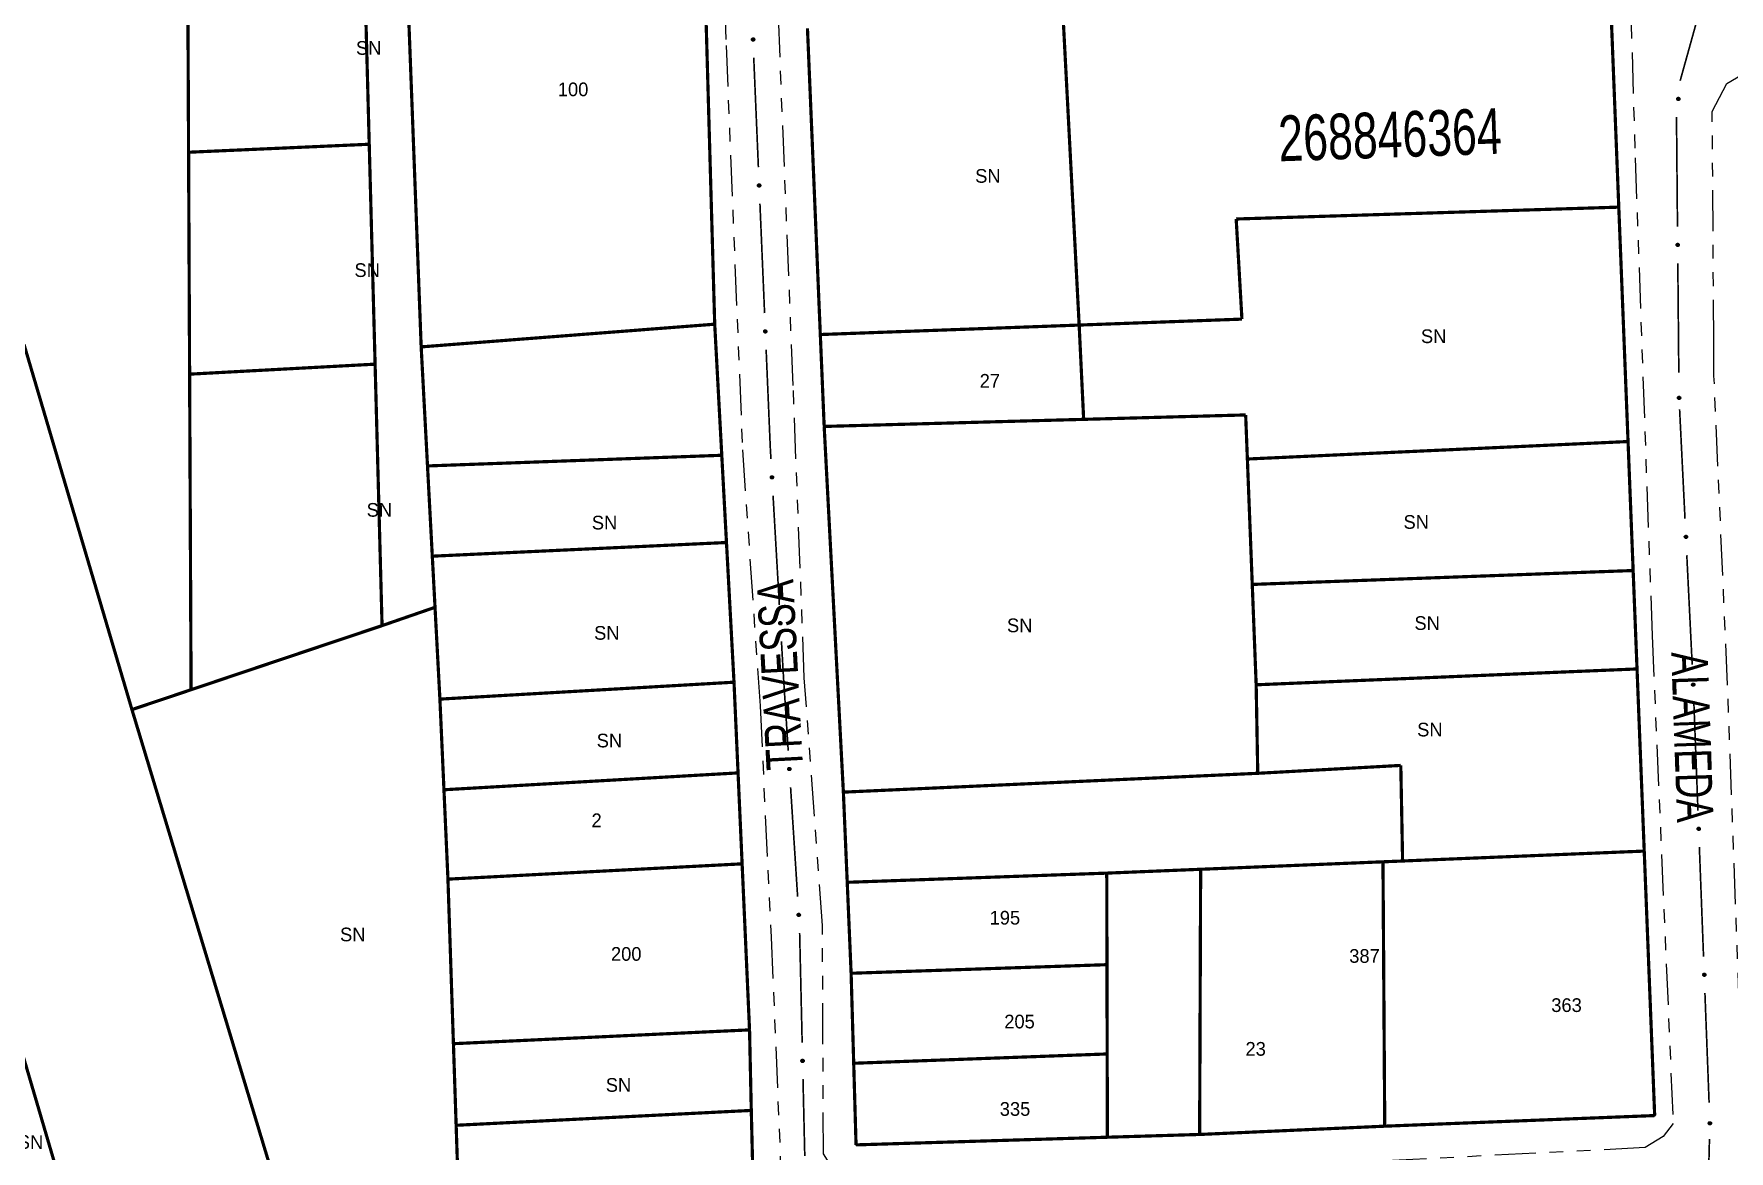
# Model space of a CAD drawing. Extents: x 205807 to 207855, y 4874692 to 4876446.
# Drawn here: x 206072.4 to 206258.1, y 4875767.8 to 4875890.2 of the extents above; entities that cross this region are included whole.
import ezdxf
from ezdxf.enums import TextEntityAlignment as Align

# ---------------------------------------------------------------- set-up
doc = ezdxf.new("R2010")
doc.units = 0
doc.header["$LTSCALE"] = 1.5
doc.header["$MEASUREMENT"] = 0
doc.linetypes.add('TRACO_25', pattern=[8, 3, -1, 1, -1, 1, -1])
for name, color, linetype in [('CD_MALHA_LOTES', 7, 'CONTINUOUS'), ('CD_TXT_QUADRA', 7, 'CONTINUOUS'), ('RU-QUADRA', 210, 'CONTINUOUS'), ('SV-EIXO-RUA-N-PAV', 6, 'CONTINUOUS'), ('SV-RUA-NAO-PAV', 7, 'CONTINUOUS'), ('SV-TXT-RUA-N-PAV', 7, 'CONTINUOUS'), ('Th_NmrPort', 1, 'CONTINUOUS')]:
    doc.layers.add(name, color=color, linetype=linetype)
doc.styles.add('ARIAL', font='ARIAL.SHX')

msp = doc.modelspace()

# ---------------------------------------------------------------- linework, layer by layer
at = {"layer": 'CD_MALHA_LOTES', "linetype": 'Continuous', "const_width": 0.35, "flags": 128}
for points in [[(206244.528612, 4875909.894533), (206246.057968, 4875871.218472)], [(206146.976263, 4875858.400102), (206145.623577, 4875906.004007)], [(206112.97377, 4875904.302339), (206114.806656, 4875855.914912)], [(206089.315071, 4875877.231225), (206089.204695, 4875900.873006)], [(206109.114311, 4875878.10628), (206108.47778, 4875901.971122)], [(206186.918311, 4875858.303535), (206185.170397, 4875891.821263)], [(206158.550215, 4875857.26683), (206157.142241, 4875890.794616)], [(206089.315071, 4875877.231225), (206109.114311, 4875878.10628)], [(206109.756677, 4875854.022656), (206109.114311, 4875878.10628)], [(206089.428537, 4875852.927533), (206089.315071, 4875877.231225)], [(206204.128248, 4875869.920003), (206246.057968, 4875871.218472)], [(206246.057968, 4875871.218472), (206247.073044, 4875845.548118)], [(206204.756955, 4875858.955444), (206204.128248, 4875869.920003)], [(206114.806656, 4875855.914912), (206116.577713, 4875856.051731), (206146.976263, 4875858.400102)], [(206147.75073, 4875844.04263), (206146.976263, 4875858.400102)], [(206158.550215, 4875857.26683), (206186.918311, 4875858.303535)], [(206186.918311, 4875858.303535), (206204.756955, 4875858.955444)], [(206187.411586, 4875847.977496), (206186.918311, 4875858.303535)], [(206083.109043, 4875816.190887), (206071.281325, 4875856.179932)], [(206114.806656, 4875855.914912), (206115.500536, 4875842.875489)], [(206158.972912, 4875847.201246), (206158.550215, 4875857.26683)], [(206089.428537, 4875852.927533), (206109.756677, 4875854.022656)], [(206110.520451, 4875825.387188), (206109.756677, 4875854.022656)], [(206089.589887, 4875818.367511), (206089.428537, 4875852.927533)], [(206205.165825, 4875848.462108), (206187.411586, 4875847.977496)], [(206205.353956, 4875843.633844), (206205.165825, 4875848.462108)], [(206158.972912, 4875847.201246), (206187.411586, 4875847.977496)], [(206161.077581, 4875807.150106), (206158.972912, 4875847.201246)], [(206205.353956, 4875843.633844), (206247.073044, 4875845.548118)], [(206247.073044, 4875845.548118), (206247.631632, 4875831.421936)], [(206115.500536, 4875842.875489), (206147.75073, 4875844.04263)], [(206115.500536, 4875842.875489), (206116.026479, 4875832.991945)], [(206148.26605, 4875834.489381), (206147.75073, 4875844.04263)], [(206205.889137, 4875829.898826), (206205.353956, 4875843.633844)], [(206116.026479, 4875832.991945), (206148.26605, 4875834.489381)], [(206149.09129, 4875819.190661), (206148.26605, 4875834.489381)], [(206116.026479, 4875832.991945), (206116.324437, 4875827.392715)], [(206205.889137, 4875829.898826), (206247.631632, 4875831.421936)], [(206206.31745, 4875818.906473), (206205.889137, 4875829.898826)], [(206247.631632, 4875831.421936), (206248.057836, 4875820.64361)], [(206110.520451, 4875825.387188), (206116.324437, 4875827.392715)], [(206116.324437, 4875827.392715), (206116.859434, 4875817.339027)], [(206089.589887, 4875818.367511), (206100.234804, 4875821.942661), (206110.520451, 4875825.387188)], [(206206.31745, 4875818.906473), (206248.057836, 4875820.64361)], [(206248.057836, 4875820.64361), (206248.846669, 4875800.694734)], [(206116.859434, 4875817.339027), (206149.09129, 4875819.190661)], [(206149.535307, 4875809.257351), (206149.09129, 4875819.190661)], [(206206.490396, 4875809.213754), (206206.31745, 4875818.906473)], [(206083.109043, 4875816.190887), (206089.589887, 4875818.367511)], [(206116.859434, 4875817.339027), (206117.303095, 4875807.41177)], [(206104.922575, 4875744.083114), (206083.109043, 4875816.190887)], [(206222.168292, 4875810.077964), (206206.490396, 4875809.213754)], [(206222.366512, 4875799.609641), (206222.168292, 4875810.077964)], [(206117.303095, 4875807.41177), (206149.535307, 4875809.257351)], [(206149.980452, 4875799.298819), (206149.535307, 4875809.257351)], [(206161.077581, 4875807.150106), (206206.490396, 4875809.213754)], [(206117.303095, 4875807.41177), (206117.740577, 4875797.622778)], [(206161.500125, 4875797.275256), (206161.077581, 4875807.150106)], [(206222.366512, 4875799.609641), (206248.846669, 4875800.694734)], [(206248.846669, 4875800.694734), (206249.991962, 4875771.731278)], [(206117.740577, 4875797.622778), (206149.980452, 4875799.298819)], [(206150.793346, 4875781.113201), (206149.980452, 4875799.298819)], [(206161.500125, 4875797.275256), (206189.942334, 4875798.280976)], [(206189.942334, 4875798.280976), (206200.232496, 4875798.702642)], [(206189.966194, 4875788.255186), (206189.942334, 4875798.280976)], [(206200.121654, 4875769.661346), (206200.232496, 4875798.702642)], [(206200.232496, 4875798.702642), (206220.215413, 4875799.521494)], [(206220.215413, 4875799.521494), (206222.366512, 4875799.609641)], [(206220.408278, 4875770.567343), (206220.215413, 4875799.521494)], [(206065.63773, 4875797.442178), (206070.754928, 4875779.716645), (206082.82803, 4875738.639739)], [(206117.740577, 4875797.622778), (206118.341159, 4875779.601244)], [(206161.926378, 4875787.313737), (206161.500125, 4875797.275256)], [(206161.926378, 4875787.313737), (206189.966194, 4875788.255186)], [(206162.209754, 4875777.457338), (206161.926378, 4875787.313737)], [(206189.989464, 4875778.477037), (206189.966194, 4875788.255186)], [(206118.341159, 4875779.601244), (206150.793346, 4875781.113201)], [(206118.341159, 4875779.601244), (206118.638946, 4875770.665613)], [(206150.984742, 4875772.294215), (206150.793346, 4875781.113201)], [(206162.209754, 4875777.457338), (206189.989464, 4875778.477037)], [(206190.011167, 4875769.357222), (206189.989464, 4875778.477037)], [(206162.466709, 4875768.519941), (206162.209754, 4875777.457338)], [(206118.638946, 4875770.665613), (206150.984742, 4875772.294215)], [(206119.320494, 4875750.214521), (206150.171825, 4875762.052282), (206151.19313, 4875763.82789), (206150.984742, 4875772.294215)], [(206118.638946, 4875770.665613), (206119.320494, 4875750.214521)], [(206220.408278, 4875770.567343), (206200.121654, 4875769.661346)], [(206249.991962, 4875771.731278), (206220.408278, 4875770.567343)], [(206190.011167, 4875769.357222), (206162.466709, 4875768.519941)], [(206200.121654, 4875769.661346), (206190.011167, 4875769.357222)]]:
    msp.add_lwpolyline(points, dxfattribs=at)
at = {"layer": 'RU-QUADRA', "linetype": 'Continuous', "const_width": 0.18, "flags": 128}
for points in [[(206157.142241, 4875890.794616), (206158.550215, 4875857.26683), (206158.972912, 4875847.201246), (206161.077581, 4875807.150106), (206161.500125, 4875797.275256), (206161.926378, 4875787.313737), (206162.209754, 4875777.457338), (206162.466709, 4875768.519941), (206190.011167, 4875769.357222), (206200.121654, 4875769.661346), (206220.408278, 4875770.567343), (206249.991962, 4875771.731278), (206248.057836, 4875820.64361), (206246.057968, 4875871.218472), (206244.528612, 4875909.894533)], [(206151.19313, 4875763.82789), (206150.984742, 4875772.294215), (206150.793346, 4875781.113201), (206149.980452, 4875799.298819), (206149.535307, 4875809.257351), (206149.09129, 4875819.190661), (206148.26605, 4875834.489381), (206147.75073, 4875844.04263), (206146.976263, 4875858.400102), (206145.623577, 4875906.004007)], [(206112.97377, 4875904.302339), (206114.806656, 4875855.914912), (206115.500536, 4875842.875489), (206116.026479, 4875832.991945), (206116.324437, 4875827.392715), (206110.520451, 4875825.387188), (206109.756677, 4875854.022656), (206109.114311, 4875878.10628), (206108.47778, 4875901.971122)]]:
    msp.add_lwpolyline(points, dxfattribs=at)
at = {"layer": 'SV-EIXO-RUA-N-PAV', "const_width": 0.18}
for points in [[(206256.002444, 4875896.619194), (206253.052646, 4875886.022087)], [(206151.763829, 4875875.59486), (206151.25479, 4875887.584058)], [(206253.052646, 4875886.022087), (206252.8027, 4875885.124161)], [(206252.8027, 4875885.124161), (206252.795198, 4875885.056641)], [(206252.3823, 4875881.079641), (206252.491386, 4875869.080136)], [(206152.442547, 4875859.609262), (206151.933508, 4875871.59846)], [(206252.527748, 4875865.080302), (206252.636834, 4875853.080797)], [(206153.066957, 4875844.902753), (206152.612226, 4875855.612862)], [(206252.723407, 4875849.082429), (206253.314616, 4875837.097001)], [(206153.083067, 4875844.622975), (206153.066957, 4875844.902753)], [(206153.140554, 4875843.624629), (206153.083067, 4875844.622975)], [(206154.060335, 4875827.651088), (206153.370499, 4875839.631244)], [(206253.511686, 4875833.101859), (206254.102895, 4875821.116431)], [(206154.520884, 4875819.652886), (206154.290281, 4875823.657703)], [(206154.584416, 4875818.66638), (206154.520884, 4875819.652886)], [(206155.034289, 4875811.680851), (206154.584416, 4875818.66638)], [(206254.27987, 4875817.12041), (206254.737016, 4875805.129121)], [(206156.06257, 4875795.713928), (206155.291359, 4875807.689121)], [(206254.889397, 4875801.132025), (206255.346543, 4875789.140735)], [(206156.561278, 4875779.723864), (206156.28496, 4875791.720682)], [(206255.498925, 4875785.143639), (206255.956071, 4875773.15235)], [(206156.847168, 4875767.31151), (206156.653385, 4875775.724924)], [(206255.997687, 4875769.154581), (206255.919792, 4875766.155593)]]:
    msp.add_lwpolyline(points, dxfattribs=at)
at = {"layer": 'SV-EIXO-RUA-N-PAV'}
for points in [[(206151.080628, 4875889.435951), (206151.044557, 4875889.468979), (206151.020309, 4875889.504742), (206151.00867, 4875889.54039), (206151.006599, 4875889.574574), (206151.008419, 4875889.609784), (206151.018087, 4875889.644878), (206151.037444, 4875889.681452), (206151.070322, 4875889.717869), (206151.10859, 4875889.740301), (206151.142929, 4875889.753581), (206151.178449, 4875889.757793), (206151.212624, 4875889.755451), (206151.248746, 4875889.744204), (206151.285618, 4875889.724225), (206151.321437, 4875889.690279), (206151.344968, 4875889.655056), (206151.355321, 4875889.620279), (206151.359329, 4875889.584543), (206151.35704, 4875889.548618), (206151.347352, 4875889.514224), (206151.327169, 4875889.477135), (206151.293196, 4875889.442226), (206151.258332, 4875889.418355), (206151.22371, 4875889.407517), (206151.188439, 4875889.404363), (206151.153101, 4875889.40576), (206151.117419, 4875889.414009), (206151.080628, 4875889.435951)], [(206252.699609, 4875883.199519), (206252.7307, 4875883.161764), (206252.749701, 4875883.122959), (206252.756233, 4875883.086031), (206252.753496, 4875883.051895), (206252.746763, 4875883.017287), (206252.732277, 4875882.983892), (206252.707989, 4875882.950389), (206252.670335, 4875882.918935), (206252.629303, 4875882.902083), (206252.593443, 4875882.893743), (206252.557683, 4875882.894546), (206252.524172, 4875882.901651), (206252.489981, 4875882.917845), (206252.45627, 4875882.942791), (206252.425558, 4875882.981419), (206252.407191, 4875883.01959), (206252.401811, 4875883.055474), (206252.402847, 4875883.091419), (206252.410144, 4875883.126669), (206252.424553, 4875883.159368), (206252.44973, 4875883.193265), (206252.488258, 4875883.223073), (206252.52612, 4875883.241826), (206252.561919, 4875883.247709), (206252.597284, 4875883.245892), (206252.632078, 4875883.239561), (206252.666253, 4875883.226397), (206252.699609, 4875883.199519)], [(206151.744782, 4875873.448439), (206151.708297, 4875873.481011), (206151.683601, 4875873.516465), (206151.671514, 4875873.551965), (206151.669013, 4875873.586119), (206151.67039, 4875873.621349), (206151.679615, 4875873.656562), (206151.69851, 4875873.693377), (206151.730927, 4875873.730205), (206151.768909, 4875873.753117), (206151.803078, 4875873.766829), (206151.838543, 4875873.771487), (206151.872744, 4875873.769577), (206151.909005, 4875873.758785), (206151.946126, 4875873.739272), (206151.982369, 4875873.705779), (206152.006342, 4875873.670855), (206152.017132, 4875873.636211), (206152.021589, 4875873.600528), (206152.019753, 4875873.564578), (206152.010498, 4875873.530065), (206151.990785, 4875873.492725), (206151.957253, 4875873.45739), (206151.922693, 4875873.433083), (206151.888211, 4875873.42181), (206151.852981, 4875873.418212), (206151.817629, 4875873.419163), (206151.781846, 4875873.426962), (206151.744782, 4875873.448439)], [(206252.618337, 4875867.224894), (206252.653715, 4875867.191124), (206252.677216, 4875867.154867), (206252.688113, 4875867.118984), (206252.689474, 4875867.084765), (206252.686923, 4875867.049601), (206252.67653, 4875867.014715), (206252.656418, 4875866.97855), (206252.622791, 4875866.942823), (206252.584066, 4875866.92119), (206252.549459, 4875866.908625), (206252.513859, 4875866.905151), (206252.47974, 4875866.908201), (206252.44386, 4875866.920196), (206252.407409, 4875866.940935), (206252.372303, 4875866.975617), (206252.349507, 4875867.011322), (206252.339879, 4875867.046306), (206252.336613, 4875867.082117), (206252.339647, 4875867.117986), (206252.350047, 4875867.152172), (206252.370994, 4875867.188834), (206252.405685, 4875867.223031), (206252.441036, 4875867.246173), (206252.475876, 4875867.256291), (206252.511205, 4875867.258712), (206252.546506, 4875867.256583), (206252.582009, 4875867.247595), (206252.618337, 4875867.224894)], [(206152.4235, 4875857.462841), (206152.387015, 4875857.495413), (206152.362319, 4875857.530867), (206152.350232, 4875857.566367), (206152.347731, 4875857.600521), (206152.349108, 4875857.635751), (206152.358333, 4875857.670964), (206152.377228, 4875857.707779), (206152.409645, 4875857.744607), (206152.447627, 4875857.767519), (206152.481796, 4875857.781231), (206152.517261, 4875857.78589), (206152.551463, 4875857.783979), (206152.587723, 4875857.773187), (206152.624844, 4875857.753674), (206152.661087, 4875857.720181), (206152.685061, 4875857.685257), (206152.69585, 4875857.650613), (206152.700308, 4875857.61493), (206152.698471, 4875857.57898), (206152.689217, 4875857.544467), (206152.669503, 4875857.507127), (206152.635972, 4875857.471793), (206152.601412, 4875857.447485), (206152.566929, 4875857.436212), (206152.5317, 4875857.432614), (206152.496347, 4875857.433565), (206152.460564, 4875857.441364), (206152.4235, 4875857.462841)], [(206252.764704, 4875850.479566), (206252.801411, 4875850.447245), (206252.82635, 4875850.411961), (206252.838679, 4875850.376546), (206252.841415, 4875850.342409), (206252.840279, 4875850.30717), (206252.831296, 4875850.271895), (206252.812654, 4875850.234951), (206252.78049, 4875850.197902), (206252.742666, 4875850.17473), (206252.708591, 4875850.160785), (206252.67316, 4875850.155883), (206252.638946, 4875850.157559), (206252.602612, 4875850.168102), (206252.565358, 4875850.18736), (206252.528886, 4875850.220604), (206252.504674, 4875850.255363), (206252.493648, 4875850.289932), (206252.488945, 4875850.325583), (206252.490536, 4875850.361545), (206252.499553, 4875850.396122), (206252.519011, 4875850.433596), (206252.552299, 4875850.469159), (206252.586691, 4875850.493703), (206252.621096, 4875850.505212), (206252.6563, 4875850.509051), (206252.691658, 4875850.508342), (206252.727493, 4875850.500789), (206252.764704, 4875850.479566)], [(206153.153887, 4875841.478165), (206153.116916, 4875841.510183), (206153.091688, 4875841.54526), (206153.079067, 4875841.580573), (206153.076051, 4875841.614686), (206153.076896, 4875841.649933), (206153.085588, 4875841.685281), (206153.103926, 4875841.722377), (206153.135784, 4875841.75969), (206153.173416, 4875841.783172), (206153.207374, 4875841.797398), (206153.242764, 4875841.802591), (206153.276991, 4875841.801196), (206153.31341, 4875841.790953), (206153.350822, 4875841.772002), (206153.387566, 4875841.73906), (206153.412063, 4875841.704501), (206153.423374, 4875841.670024), (206153.428369, 4875841.634412), (206153.427075, 4875841.598439), (206153.418343, 4875841.563789), (206153.399194, 4875841.526156), (206153.3662, 4875841.49032), (206153.33201, 4875841.465494), (206153.297702, 4875841.453702), (206153.262531, 4875841.449573), (206153.227168, 4875841.449991), (206153.191272, 4875841.45725), (206153.153887, 4875841.478165)], [(206253.516019, 4875835.248359), (206253.552726, 4875835.216039), (206253.577665, 4875835.180755), (206253.589995, 4875835.145339), (206253.59273, 4875835.111202), (206253.591594, 4875835.075964), (206253.582611, 4875835.040688), (206253.563969, 4875835.003745), (206253.531805, 4875834.966695), (206253.493981, 4875834.943524), (206253.459907, 4875834.929578), (206253.424475, 4875834.924676), (206253.390261, 4875834.926353), (206253.353927, 4875834.936895), (206253.316673, 4875834.956153), (206253.280201, 4875834.989397), (206253.255989, 4875835.024156), (206253.244963, 4875835.058725), (206253.240261, 4875835.094377), (206253.241851, 4875835.130339), (206253.250868, 4875835.164915), (206253.270326, 4875835.202389), (206253.303614, 4875835.237952), (206253.338006, 4875835.262496), (206253.372411, 4875835.274005), (206253.407615, 4875835.277844), (206253.442973, 4875835.277136), (206253.478808, 4875835.269582), (206253.516019, 4875835.248359)], [(206154.073669, 4875825.504624), (206154.036697, 4875825.536642), (206154.011469, 4875825.57172), (206153.998848, 4875825.607033), (206153.995832, 4875825.641146), (206153.996677, 4875825.676393), (206154.00537, 4875825.711741), (206154.023708, 4875825.748836), (206154.055565, 4875825.786149), (206154.093198, 4875825.809631), (206154.127156, 4875825.823857), (206154.162546, 4875825.82905), (206154.196773, 4875825.827655), (206154.233192, 4875825.817412), (206154.270603, 4875825.798461), (206154.307348, 4875825.765519), (206154.331845, 4875825.73096), (206154.343155, 4875825.696484), (206154.348151, 4875825.660872), (206154.346857, 4875825.624898), (206154.338124, 4875825.590249), (206154.318976, 4875825.552616), (206154.285981, 4875825.51678), (206154.251792, 4875825.491953), (206154.217483, 4875825.480161), (206154.182312, 4875825.476033), (206154.14695, 4875825.476451), (206154.111053, 4875825.483709), (206154.073669, 4875825.504624)], [(206254.315872, 4875819.065629), (206254.352215, 4875819.0329), (206254.376758, 4875818.997339), (206254.388691, 4875818.961788), (206254.391044, 4875818.927623), (206254.389515, 4875818.892399), (206254.380138, 4875818.857226), (206254.361084, 4875818.820494), (206254.328508, 4875818.783806), (206254.290426, 4875818.761059), (206254.256198, 4875818.747495), (206254.220714, 4875818.74299), (206254.186521, 4875818.745049), (206254.150308, 4875818.755997), (206254.113271, 4875818.775671), (206254.077173, 4875818.80932), (206254.053351, 4875818.844348), (206254.042712, 4875818.879038), (206254.038409, 4875818.91474), (206254.040401, 4875818.950682), (206254.049805, 4875818.985155), (206254.06968, 4875819.022409), (206254.103364, 4875819.057598), (206254.138029, 4875819.081756), (206254.17256, 4875819.09288), (206254.207804, 4875819.096325), (206254.243152, 4875819.09522), (206254.278901, 4875819.087267), (206254.315872, 4875819.065629)], [(206155.062205, 4875809.534528), (206155.025017, 4875809.566294), (206154.999551, 4875809.601199), (206154.98669, 4875809.636425), (206154.983443, 4875809.670517), (206154.984048, 4875809.705769), (206154.9925, 4875809.741175), (206155.010586, 4875809.778395), (206155.042189, 4875809.815923), (206155.079661, 4875809.839661), (206155.113522, 4875809.854117), (206155.148876, 4875809.85955), (206155.183111, 4875809.858388), (206155.219599, 4875809.848392), (206155.257138, 4875809.829696), (206155.294106, 4875809.797004), (206155.318837, 4875809.762613), (206155.330382, 4875809.728213), (206155.335619, 4875809.692636), (206155.334569, 4875809.656655), (206155.326072, 4875809.621947), (206155.30718, 4875809.584185), (206155.27443, 4875809.548125), (206155.24041, 4875809.523067), (206155.206182, 4875809.511042), (206155.17104, 4875809.506675), (206155.135676, 4875809.506852), (206155.099731, 4875809.513867), (206155.062205, 4875809.534528)], [(206254.917734, 4875803.278343), (206254.954077, 4875803.245613), (206254.978619, 4875803.210052), (206254.990552, 4875803.174501), (206254.992906, 4875803.140336), (206254.991376, 4875803.105112), (206254.981999, 4875803.06994), (206254.962945, 4875803.033207), (206254.930369, 4875802.996519), (206254.892288, 4875802.973772), (206254.85806, 4875802.960208), (206254.822576, 4875802.955703), (206254.788382, 4875802.957762), (206254.752169, 4875802.968711), (206254.715133, 4875802.988384), (206254.679035, 4875803.022033), (206254.655213, 4875803.057061), (206254.644574, 4875803.091751), (206254.64027, 4875803.127453), (206254.642263, 4875803.163395), (206254.651666, 4875803.197868), (206254.671541, 4875803.235122), (206254.705225, 4875803.270311), (206254.73989, 4875803.294469), (206254.774421, 4875803.305593), (206254.809666, 4875803.309038), (206254.845013, 4875803.307934), (206254.880762, 4875803.29998), (206254.917734, 4875803.278343)], [(206156.090486, 4875793.567605), (206156.053298, 4875793.59937), (206156.027832, 4875793.634276), (206156.014972, 4875793.669502), (206156.011724, 4875793.703594), (206156.01233, 4875793.738846), (206156.020782, 4875793.774252), (206156.038867, 4875793.811471), (206156.07047, 4875793.849), (206156.107942, 4875793.872737), (206156.141803, 4875793.887193), (206156.177157, 4875793.892627), (206156.211393, 4875793.891465), (206156.247881, 4875793.881469), (206156.28542, 4875793.862773), (206156.322387, 4875793.830081), (206156.347119, 4875793.795689), (206156.358663, 4875793.76129), (206156.3639, 4875793.725713), (206156.362851, 4875793.689731), (206156.354354, 4875793.655023), (206156.335462, 4875793.617261), (206156.302711, 4875793.581202), (206156.268691, 4875793.556144), (206156.234463, 4875793.544119), (206156.199321, 4875793.539752), (206156.163957, 4875793.539929), (206156.128012, 4875793.546944), (206156.090486, 4875793.567605)], [(206255.527261, 4875787.289957), (206255.563605, 4875787.257228), (206255.588147, 4875787.221667), (206255.60008, 4875787.186116), (206255.602433, 4875787.15195), (206255.600904, 4875787.116727), (206255.591527, 4875787.081554), (206255.572473, 4875787.044821), (206255.539897, 4875787.008134), (206255.501816, 4875786.985386), (206255.467588, 4875786.971823), (206255.432103, 4875786.967318), (206255.39791, 4875786.969377), (206255.361697, 4875786.980325), (206255.32466, 4875786.999998), (206255.288562, 4875787.033648), (206255.264741, 4875787.068675), (206255.254101, 4875787.103365), (206255.249798, 4875787.139067), (206255.25179, 4875787.175009), (206255.261194, 4875787.209483), (206255.281069, 4875787.246737), (206255.314753, 4875787.281925), (206255.349418, 4875787.306084), (206255.383949, 4875787.317207), (206255.419194, 4875787.320652), (206255.454541, 4875787.319548), (206255.49029, 4875787.311594), (206255.527261, 4875787.289957)], [(206156.500589, 4875777.578217), (206156.464743, 4875777.61149), (206156.440739, 4875777.647417), (206156.429344, 4875777.683144), (206156.427506, 4875777.717341), (206156.429566, 4875777.752538), (206156.439472, 4875777.787565), (206156.459078, 4875777.824006), (206156.492203, 4875777.860198), (206156.530623, 4875777.882369), (206156.565052, 4875777.895415), (206156.6006, 4875777.899385), (206156.634758, 4875777.896811), (206156.670802, 4875777.885318), (206156.707538, 4875777.865088), (206156.743125, 4875777.830898), (206156.766415, 4875777.795515), (206156.776531, 4875777.760669), (206156.780295, 4875777.724906), (206156.777761, 4875777.688998), (206156.767839, 4875777.654671), (206156.747404, 4875777.617721), (206156.713194, 4875777.583044), (206156.678169, 4875777.559411), (206156.643474, 4875777.548809), (206156.608181, 4875777.545896), (206156.572854, 4875777.547533), (206156.537229, 4875777.556025), (206156.500589, 4875777.578217)], [(206256.156357, 4875771.023848), (206256.19053, 4875770.988859), (206256.212746, 4875770.9518), (206256.222378, 4875770.915558), (206256.222539, 4875770.881312), (206256.218757, 4875770.846258), (206256.207148, 4875770.811758), (206256.18578, 4875770.776321), (206256.150922, 4875770.741795), (206256.111463, 4875770.721532), (206256.076436, 4875770.710188), (206256.040736, 4875770.707964), (206256.006745, 4875770.712208), (206255.971307, 4875770.725453), (206255.935606, 4875770.747457), (206255.901737, 4875770.783349), (206255.880207, 4875770.81983), (206255.871811, 4875770.85513), (206255.869802, 4875770.891034), (206255.874092, 4875770.926775), (206255.885683, 4875770.960575), (206255.907903, 4875770.99648), (206255.943771, 4875771.02944), (206255.979911, 4875771.051329), (206256.015084, 4875771.060219), (206256.050477, 4875771.0614), (206256.085681, 4875771.058035), (206256.120848, 4875771.047809), (206256.156357, 4875771.023848)]]:
    msp.add_lwpolyline(points, close=True, dxfattribs=at)
for points in [[(206151.020309, 4875889.504742), (206151.008419, 4875889.609784)], [(206151.030646, 4875889.489306), (206151.014503, 4875889.618512)], [(206151.044557, 4875889.468979), (206151.018087, 4875889.644878)], [(206151.061711, 4875889.45474), (206151.028407, 4875889.655785)], [(206151.080628, 4875889.435951), (206151.037444, 4875889.681452)], [(206151.100796, 4875889.425874), (206151.055868, 4875889.696194)], [(206151.117419, 4875889.414009), (206151.070322, 4875889.717869)], [(206151.13526, 4875889.414616), (206151.089152, 4875889.72449)], [(206151.153101, 4875889.40576), (206151.10859, 4875889.740301)], [(206151.169562, 4875889.408815), (206151.124125, 4875889.741915)], [(206151.188439, 4875889.404363), (206151.142929, 4875889.753581)], [(206151.206428, 4875889.40855), (206151.163353, 4875889.754007)], [(206151.22371, 4875889.407517), (206151.178449, 4875889.757793)], [(206151.241687, 4875889.416428), (206151.196128, 4875889.753621)], [(206151.258332, 4875889.418355), (206151.212624, 4875889.755451)], [(206151.2767, 4875889.43249), (206151.231875, 4875889.745132)], [(206151.293196, 4875889.442226), (206151.248746, 4875889.744204)], [(206151.308539, 4875889.463473), (206151.267784, 4875889.731187)], [(206151.327169, 4875889.477135), (206151.285618, 4875889.724225)], [(206151.334718, 4875889.501113), (206151.304223, 4875889.699512)], [(206151.347352, 4875889.514224), (206151.321437, 4875889.690279)], [(206151.351431, 4875889.53574), (206151.333883, 4875889.666269)], [(206151.35704, 4875889.548618), (206151.344968, 4875889.655056)], [(206252.410144, 4875883.126669), (206252.407191, 4875883.01959)], [(206252.417501, 4875883.138635), (206252.416597, 4875883.006935)], [(206252.424553, 4875883.159368), (206252.425558, 4875882.981419)], [(206252.438898, 4875883.17058), (206252.441309, 4875882.969866)], [(206252.44973, 4875883.193265), (206252.45627, 4875882.942791)], [(206252.47009, 4875883.204183), (206252.472953, 4875882.9334)], [(206252.488258, 4875883.223073), (206252.489981, 4875882.917845)], [(206252.505954, 4875883.230403), (206252.506556, 4875882.914564)], [(206252.52612, 4875883.241826), (206252.524172, 4875882.901651)], [(206252.542872, 4875883.241403), (206252.540762, 4875882.901153)], [(206252.561919, 4875883.247709), (206252.557683, 4875882.894546)], [(206252.578886, 4875883.244266), (206252.57316, 4875882.896181)], [(206252.597284, 4875883.245892), (206252.593443, 4875882.893743)], [(206252.615352, 4875883.238841), (206252.613694, 4875882.90266)], [(206252.632078, 4875883.239561), (206252.629303, 4875882.902083)], [(206252.648503, 4875883.228293), (206252.650763, 4875882.915016)], [(206252.666253, 4875883.226397), (206252.670335, 4875882.918935)], [(206252.681051, 4875883.212321), (206252.687681, 4875882.938373)], [(206252.699609, 4875883.199519), (206252.707989, 4875882.950389)], [(206252.715709, 4875883.178265), (206252.720531, 4875882.974538)], [(206252.7307, 4875883.161764), (206252.732277, 4875882.983892)], [(206252.741627, 4875883.13969), (206252.739517, 4875883.009497)], [(206252.749701, 4875883.122959), (206252.746763, 4875883.017287)], [(206151.683601, 4875873.516465), (206151.67039, 4875873.621349)], [(206151.694132, 4875873.501161), (206151.676363, 4875873.630153)], [(206151.708297, 4875873.481011), (206151.679615, 4875873.656562)], [(206151.725629, 4875873.466989), (206151.689797, 4875873.667599)], [(206151.744782, 4875873.448439), (206151.69851, 4875873.693377)], [(206151.765075, 4875873.438617), (206151.716747, 4875873.70835)], [(206151.781846, 4875873.426962), (206151.730927, 4875873.730205)], [(206151.799678, 4875873.427795), (206151.749672, 4875873.737063)], [(206151.817629, 4875873.419163), (206151.768909, 4875873.753117)], [(206151.83405, 4875873.422425), (206151.784423, 4875873.754927)], [(206151.852981, 4875873.418212), (206151.803078, 4875873.766829)], [(206151.870917, 4875873.422625), (206151.823496, 4875873.767512)], [(206151.888211, 4875873.42181), (206151.838543, 4875873.771487)], [(206151.906073, 4875873.430946), (206151.856273, 4875873.767538)], [(206151.922693, 4875873.433083), (206151.872744, 4875873.769577)], [(206151.940882, 4875873.447447), (206151.892123, 4875873.7595)], [(206151.957253, 4875873.45739), (206151.909005, 4875873.758785)], [(206151.972328, 4875873.478829), (206151.928206, 4875873.746009)], [(206151.990785, 4875873.492725), (206151.946126, 4875873.739272)], [(206151.998031, 4875873.516796), (206151.965041, 4875873.714795)], [(206152.010498, 4875873.530065), (206151.982369, 4875873.705779)], [(206152.014307, 4875873.55163), (206151.995117, 4875873.681928)], [(206152.019753, 4875873.564578), (206152.006342, 4875873.670855)], [(206252.339647, 4875867.117986), (206252.349507, 4875867.011322)], [(206252.345522, 4875867.130745), (206252.360357, 4875866.999881)], [(206252.350047, 4875867.152172), (206252.372303, 4875866.975617)], [(206252.36295, 4875867.165018), (206252.389321, 4875866.96603)], [(206252.370994, 4875867.188834), (206252.407409, 4875866.940935)], [(206252.389904, 4875867.202107), (206252.425095, 4875866.933605)], [(206252.405685, 4875867.223031), (206252.44386, 4875866.920196)], [(206252.422379, 4875867.232423), (206252.460708, 4875866.918918)], [(206252.441036, 4875867.246173), (206252.47974, 4875866.908201)], [(206252.457718, 4875867.247755), (206252.496271, 4875866.90969)], [(206252.475876, 4875867.256291), (206252.513859, 4875866.905151)], [(206252.493132, 4875867.254899), (206252.52903, 4875866.908623)], [(206252.511205, 4875867.258712), (206252.549459, 4875866.908625)], [(206252.529985, 4875867.25387), (206252.568501, 4875866.919898)], [(206252.546506, 4875867.256583), (206252.584066, 4875866.92119)], [(206252.564159, 4875867.247358), (206252.603828, 4875866.936594)], [(206252.582009, 4875867.247595), (206252.622791, 4875866.942823)], [(206252.598382, 4875867.235388), (206252.637691, 4875866.964194)], [(206252.618337, 4875867.224894), (206252.656418, 4875866.97855)], [(206252.63686, 4875867.205717), (206252.665985, 4875867.004024)], [(206252.653715, 4875867.191124), (206252.67653, 4875867.014715)], [(206252.667201, 4875867.170513), (206252.68066, 4875867.041001)], [(206252.677216, 4875867.154867), (206252.686923, 4875867.049601)], [(206152.5317, 4875857.432614), (206152.481796, 4875857.781231)], [(206152.549635, 4875857.437027), (206152.502214, 4875857.781914)], [(206152.566929, 4875857.436212), (206152.517261, 4875857.78589)], [(206152.584791, 4875857.445348), (206152.534991, 4875857.78194)], [(206152.601412, 4875857.447485), (206152.551463, 4875857.783979)], [(206152.362319, 4875857.530867), (206152.349108, 4875857.635751)], [(206152.37285, 4875857.515563), (206152.355082, 4875857.644555)], [(206152.387015, 4875857.495413), (206152.358333, 4875857.670964)], [(206152.404348, 4875857.481391), (206152.368515, 4875857.682001)], [(206152.4235, 4875857.462841), (206152.377228, 4875857.707779)], [(206152.443793, 4875857.453019), (206152.395466, 4875857.722752)], [(206152.460564, 4875857.441364), (206152.409645, 4875857.744607)], [(206152.478396, 4875857.442197), (206152.42839, 4875857.751465)], [(206152.496347, 4875857.433565), (206152.447627, 4875857.767519)], [(206152.512768, 4875857.436827), (206152.463141, 4875857.769329)], [(206152.6196, 4875857.461849), (206152.570842, 4875857.773902)], [(206152.635972, 4875857.471793), (206152.587723, 4875857.773187)], [(206152.651046, 4875857.493231), (206152.606924, 4875857.760411)], [(206152.669503, 4875857.507127), (206152.624844, 4875857.753674)], [(206152.676749, 4875857.531198), (206152.643759, 4875857.729197)], [(206152.689217, 4875857.544467), (206152.661087, 4875857.720181)], [(206152.693025, 4875857.566032), (206152.673835, 4875857.69633)], [(206152.698471, 4875857.57898), (206152.685061, 4875857.685257)], [(206252.490536, 4875850.361545), (206252.504674, 4875850.255363)], [(206252.495893, 4875850.37453), (206252.515975, 4875850.244367)], [(206252.499553, 4875850.396122), (206252.528886, 4875850.220604)], [(206252.51193, 4875850.409476), (206252.546276, 4875850.211707)], [(206252.519011, 4875850.433596), (206252.565358, 4875850.18736)], [(206252.537372, 4875850.447617), (206252.583324, 4875850.180746)], [(206252.552299, 4875850.469159), (206252.602612, 4875850.168102)], [(206252.568602, 4875850.479214), (206252.619498, 4875850.167503)], [(206252.586691, 4875850.493703), (206252.638946, 4875850.157559)], [(206252.603297, 4875850.495953), (206252.655403, 4875850.159711)], [(206252.621096, 4875850.505212), (206252.67316, 4875850.155883)], [(206252.638395, 4875850.504516), (206252.688179, 4875850.159961)], [(206252.6563, 4875850.509051), (206252.708591, 4875850.160785)], [(206252.675259, 4875850.504968), (206252.727164, 4875850.172814)], [(206252.691658, 4875850.508342), (206252.742666, 4875850.17473)], [(206252.709667, 4875850.499834), (206252.761792, 4875850.190916)], [(206252.727493, 4875850.500789), (206252.78049, 4875850.197902)], [(206252.744344, 4875850.489249), (206252.794519, 4875850.219854)], [(206252.764704, 4875850.479566), (206252.812654, 4875850.234951)], [(206252.783983, 4875850.461148), (206252.82119, 4875850.260789)], [(206252.801411, 4875850.447245), (206252.831296, 4875850.271895)], [(206252.815714, 4875850.427193), (206252.834366, 4875850.298326)], [(206252.82635, 4875850.411961), (206252.840279, 4875850.30717)], [(206153.091688, 4875841.54526), (206153.076896, 4875841.649933)], [(206153.102448, 4875841.530117), (206153.082736, 4875841.658826)], [(206153.116916, 4875841.510183), (206153.085588, 4875841.685281)], [(206153.134457, 4875841.496424), (206153.095603, 4875841.69647)], [(206153.153887, 4875841.478165), (206153.103926, 4875841.722377)], [(206153.174327, 4875841.46865), (206153.121936, 4875841.737623)], [(206153.191272, 4875841.45725), (206153.135784, 4875841.75969)], [(206153.209089, 4875841.458351), (206153.154423, 4875841.766829)], [(206153.227168, 4875841.449991), (206153.173416, 4875841.783172)], [(206153.243538, 4875841.4535), (206153.188901, 4875841.785216)], [(206153.262531, 4875841.449573), (206153.207374, 4875841.797398)], [(206153.280398, 4875841.454256), (206153.227779, 4875841.798389)], [(206153.297702, 4875841.453702), (206153.242764, 4875841.802591)], [(206153.315424, 4875841.463107), (206153.260552, 4875841.798909)], [(206153.33201, 4875841.465494), (206153.276991, 4875841.801196)], [(206153.34998, 4875841.480131), (206153.29652, 4875841.791413)], [(206153.3662, 4875841.49032), (206153.31341, 4875841.790953)], [(206153.380949, 4875841.511984), (206153.332802, 4875841.778468)], [(206153.399194, 4875841.526156), (206153.350822, 4875841.772002)], [(206153.406076, 4875841.550334), (206153.370103, 4875841.747813)], [(206153.418343, 4875841.563789), (206153.387566, 4875841.73906)], [(206153.421825, 4875841.58541), (206153.400672, 4875841.715403)], [(206153.427075, 4875841.598439), (206153.412063, 4875841.704501)], [(206253.241851, 4875835.130339), (206253.255989, 4875835.024156)], [(206253.247208, 4875835.143323), (206253.26729, 4875835.013161)], [(206253.250868, 4875835.164915), (206253.280201, 4875834.989397)], [(206253.263245, 4875835.178269), (206253.297591, 4875834.980501)], [(206253.270326, 4875835.202389), (206253.316673, 4875834.956153)], [(206253.288687, 4875835.216411), (206253.334639, 4875834.94954)], [(206253.303614, 4875835.237952), (206253.353927, 4875834.936895)], [(206253.319917, 4875835.248007), (206253.370813, 4875834.936296)], [(206253.338006, 4875835.262496), (206253.390261, 4875834.926353)], [(206253.354612, 4875835.264747), (206253.406718, 4875834.928504)], [(206253.372411, 4875835.274005), (206253.424475, 4875834.924676)], [(206253.38971, 4875835.273309), (206253.439494, 4875834.928755)], [(206253.407615, 4875835.277844), (206253.459907, 4875834.929578)], [(206253.426575, 4875835.273761), (206253.47848, 4875834.941607)], [(206253.442973, 4875835.277136), (206253.493981, 4875834.943524)], [(206253.460982, 4875835.268628), (206253.513107, 4875834.959709)], [(206253.478808, 4875835.269582), (206253.531805, 4875834.966695)], [(206253.495659, 4875835.258042), (206253.545835, 4875834.988647)], [(206253.516019, 4875835.248359), (206253.563969, 4875835.003745)], [(206253.535298, 4875835.229942), (206253.572505, 4875835.029582)], [(206253.552726, 4875835.216039), (206253.582611, 4875835.040688)], [(206253.567029, 4875835.195986), (206253.585682, 4875835.067119)], [(206253.577665, 4875835.180755), (206253.591594, 4875835.075964)], [(206154.011469, 4875825.57172), (206153.996677, 4875825.676393)], [(206154.02223, 4875825.556576), (206154.002517, 4875825.685285)], [(206154.036697, 4875825.536642), (206154.00537, 4875825.711741)], [(206154.054239, 4875825.522883), (206154.015384, 4875825.722929)], [(206154.073669, 4875825.504624), (206154.023708, 4875825.748836)], [(206154.094108, 4875825.495109), (206154.041717, 4875825.764082)], [(206154.111053, 4875825.483709), (206154.055565, 4875825.786149)], [(206154.128871, 4875825.48481), (206154.074205, 4875825.793289)], [(206154.14695, 4875825.476451), (206154.093198, 4875825.809631)], [(206154.16332, 4875825.47996), (206154.108683, 4875825.811675)], [(206154.182312, 4875825.476033), (206154.127156, 4875825.823857)], [(206154.200179, 4875825.480715), (206154.147561, 4875825.824848)], [(206154.217483, 4875825.480161), (206154.162546, 4875825.82905)], [(206154.235206, 4875825.489566), (206154.180334, 4875825.825369)], [(206154.251792, 4875825.491953), (206154.196773, 4875825.827655)], [(206154.269762, 4875825.506591), (206154.216302, 4875825.817872)], [(206154.285981, 4875825.51678), (206154.233192, 4875825.817412)], [(206154.300731, 4875825.538443), (206154.252583, 4875825.804927)], [(206154.318976, 4875825.552616), (206154.270603, 4875825.798461)], [(206154.325858, 4875825.576793), (206154.289885, 4875825.774272)], [(206154.338124, 4875825.590249), (206154.307348, 4875825.765519)], [(206154.341606, 4875825.611869), (206154.320453, 4875825.741863)], [(206154.346857, 4875825.624898), (206154.331845, 4875825.73096)], [(206254.040401, 4875818.950682), (206254.053351, 4875818.844348)], [(206254.045903, 4875818.963606), (206254.064529, 4875818.833226)], [(206254.049805, 4875818.985155), (206254.077173, 4875818.80932)], [(206254.06233, 4875818.99837), (206254.094463, 4875818.80023)], [(206254.06968, 4875819.022409), (206254.113271, 4875818.775671)], [(206254.088197, 4875819.036225), (206254.131162, 4875818.768857)], [(206254.103364, 4875819.057598), (206254.150308, 4875818.755997)], [(206254.119778, 4875819.06747), (206254.167186, 4875818.755209)], [(206254.138029, 4875819.081756), (206254.186521, 4875818.745049)], [(206254.154658, 4875819.08382), (206254.203001, 4875818.747016)], [(206254.17256, 4875819.09288), (206254.220714, 4875818.74299)], [(206254.18985, 4875819.09199), (206254.235778, 4875818.7469)], [(206254.207804, 4875819.096325), (206254.256198, 4875818.747495)], [(206254.226717, 4875819.09203), (206254.274905, 4875818.759316)], [(206254.243152, 4875819.09522), (206254.290426, 4875818.761059)], [(206254.261066, 4875819.086512), (206254.309733, 4875818.77703)], [(206254.278901, 4875819.087267), (206254.328508, 4875818.783806)], [(206254.295622, 4875819.075539), (206254.342781, 4875818.8056)], [(206254.315872, 4875819.065629), (206254.361084, 4875818.820494)], [(206254.334944, 4875819.046997), (206254.369908, 4875818.846234)], [(206254.352215, 4875819.0329), (206254.380138, 4875818.857226)], [(206254.366293, 4875819.012689), (206254.383503, 4875818.883621)], [(206254.376758, 4875818.997339), (206254.389515, 4875818.892399)], [(206154.999551, 4875809.601199), (206154.984048, 4875809.705769)], [(206155.010414, 4875809.586129), (206154.989828, 4875809.714701)], [(206155.025017, 4875809.566294), (206154.9925, 4875809.741175)], [(206155.042652, 4875809.552654), (206155.002439, 4875809.752432)], [(206155.062205, 4875809.534528), (206155.010586, 4875809.778395)], [(206155.082708, 4875809.525152), (206155.028491, 4875809.793763)], [(206155.099731, 4875809.513867), (206155.042189, 4875809.815923)], [(206155.11754, 4875809.515089), (206155.06078, 4875809.823189)], [(206155.135676, 4875809.506852), (206155.079661, 4875809.839661)], [(206155.152021, 4875809.510473), (206155.095132, 4875809.84181)], [(206155.17104, 4875809.506675), (206155.113522, 4875809.854117)], [(206155.188875, 4875809.511479), (206155.13392, 4875809.855246)], [(206155.206182, 4875809.511042), (206155.148876, 4875809.85955)], [(206155.223841, 4875809.520567), (206155.166688, 4875809.855989)], [(206155.24041, 4875809.523067), (206155.183111, 4875809.858388)], [(206155.25828, 4875809.537826), (206155.202706, 4875809.848738)], [(206155.27443, 4875809.548125), (206155.219599, 4875809.848392)], [(206155.289032, 4875809.569888), (206155.239075, 4875809.836039)], [(206155.30718, 4875809.584185), (206155.257138, 4875809.829696)], [(206155.313898, 4875809.608408), (206155.276584, 4875809.805638)], [(206155.326072, 4875809.621947), (206155.294106, 4875809.797004)], [(206155.329408, 4875809.643591), (206155.307372, 4875809.773437)], [(206155.334569, 4875809.656655), (206155.318837, 4875809.762613)], [(206254.642263, 4875803.163395), (206254.655213, 4875803.057061)], [(206254.647765, 4875803.176319), (206254.66639, 4875803.04594)], [(206254.651666, 4875803.197868), (206254.679035, 4875803.022033)], [(206254.664191, 4875803.211083), (206254.696324, 4875803.012943)], [(206254.671541, 4875803.235122), (206254.715133, 4875802.988384)], [(206254.690058, 4875803.248938), (206254.733023, 4875802.98157)], [(206254.705225, 4875803.270311), (206254.752169, 4875802.968711)], [(206254.721639, 4875803.280183), (206254.769047, 4875802.967923)], [(206254.73989, 4875803.294469), (206254.788382, 4875802.957762)], [(206254.756519, 4875803.296534), (206254.804863, 4875802.959729)], [(206254.774421, 4875803.305593), (206254.822576, 4875802.955703)], [(206254.791711, 4875803.304703), (206254.83764, 4875802.959613)], [(206254.809666, 4875803.309038), (206254.85806, 4875802.960208)], [(206254.828579, 4875803.304743), (206254.876766, 4875802.972029)], [(206254.845013, 4875803.307934), (206254.892288, 4875802.973772)], [(206254.862927, 4875803.299225), (206254.911594, 4875802.989743)], [(206254.880762, 4875803.29998), (206254.930369, 4875802.996519)], [(206254.897483, 4875803.288253), (206254.944643, 4875803.018313)], [(206254.917734, 4875803.278343), (206254.962945, 4875803.033207)], [(206254.936806, 4875803.25971), (206254.97177, 4875803.058947)], [(206254.954077, 4875803.245613), (206254.981999, 4875803.06994)], [(206254.968155, 4875803.225402), (206254.985365, 4875803.096334)], [(206254.978619, 4875803.210052), (206254.991376, 4875803.105112)], [(206156.027832, 4875793.634276), (206156.01233, 4875793.738846)], [(206156.038695, 4875793.619206), (206156.018109, 4875793.747778)], [(206156.053298, 4875793.59937), (206156.020782, 4875793.774252)], [(206156.070933, 4875793.585731), (206156.03072, 4875793.785509)], [(206156.090486, 4875793.567605), (206156.038867, 4875793.811471)], [(206156.11099, 4875793.558229), (206156.056773, 4875793.82684)], [(206156.128012, 4875793.546944), (206156.07047, 4875793.849)], [(206156.145821, 4875793.548166), (206156.089061, 4875793.856266)], [(206156.163957, 4875793.539929), (206156.107942, 4875793.872737)], [(206156.180303, 4875793.54355), (206156.123413, 4875793.874886)], [(206156.199321, 4875793.539752), (206156.141803, 4875793.887193)], [(206156.217156, 4875793.544556), (206156.162201, 4875793.888323)], [(206156.234463, 4875793.544119), (206156.177157, 4875793.892627)], [(206156.252122, 4875793.553644), (206156.194969, 4875793.889066)], [(206156.268691, 4875793.556144), (206156.211393, 4875793.891465)], [(206156.286562, 4875793.570903), (206156.230988, 4875793.881814)], [(206156.302711, 4875793.581202), (206156.247881, 4875793.881469)], [(206156.317313, 4875793.602965), (206156.267356, 4875793.869116)], [(206156.335462, 4875793.617261), (206156.28542, 4875793.862773)], [(206156.342179, 4875793.641485), (206156.304865, 4875793.838715)], [(206156.354354, 4875793.655023), (206156.322387, 4875793.830081)], [(206156.357689, 4875793.676668), (206156.335653, 4875793.806514)], [(206156.362851, 4875793.689731), (206156.347119, 4875793.795689)], [(206255.257293, 4875787.187933), (206255.275918, 4875787.057554)], [(206255.261194, 4875787.209483), (206255.288562, 4875787.033648)], [(206255.273719, 4875787.222697), (206255.305852, 4875787.024557)], [(206255.281069, 4875787.246737), (206255.32466, 4875786.999998)], [(206255.299586, 4875787.260552), (206255.342551, 4875786.993184)], [(206255.314753, 4875787.281925), (206255.361697, 4875786.980325)], [(206255.331167, 4875787.291798), (206255.378575, 4875786.979537)], [(206255.349418, 4875787.306084), (206255.39791, 4875786.969377)], [(206255.366047, 4875787.308148), (206255.414391, 4875786.971344)], [(206255.383949, 4875787.317207), (206255.432103, 4875786.967318)], [(206255.401239, 4875787.316317), (206255.447167, 4875786.971228)], [(206255.419194, 4875787.320652), (206255.467588, 4875786.971823)], [(206255.438107, 4875787.316357), (206255.486294, 4875786.983643)], [(206255.454541, 4875787.319548), (206255.501816, 4875786.985386)], [(206255.472455, 4875787.310839), (206255.521122, 4875787.001357)], [(206255.49029, 4875787.311594), (206255.539897, 4875787.008134)], [(206255.507011, 4875787.299867), (206255.554171, 4875787.029928)], [(206255.527261, 4875787.289957), (206255.572473, 4875787.044821)], [(206255.546333, 4875787.271325), (206255.581297, 4875787.070562)], [(206255.563605, 4875787.257228), (206255.591527, 4875787.081554)], [(206255.577683, 4875787.237016), (206255.594893, 4875787.107949)], [(206255.588147, 4875787.221667), (206255.600904, 4875787.116727)], [(206255.25179, 4875787.175009), (206255.264741, 4875787.068675)], [(206156.608181, 4875777.545896), (206156.565052, 4875777.895415)], [(206156.626199, 4875777.54996), (206156.585479, 4875777.895702)], [(206156.643474, 4875777.548809), (206156.6006, 4875777.899385)], [(206156.66151, 4875777.557597), (206156.61825, 4875777.895092)], [(206156.678169, 4875777.559411), (206156.634758, 4875777.896811)], [(206156.440739, 4875777.647417), (206156.429566, 4875777.752538)], [(206156.450971, 4875777.631911), (206156.435709, 4875777.761224)], [(206156.464743, 4875777.61149), (206156.439472, 4875777.787565)], [(206156.4818, 4875777.597134), (206156.449866, 4875777.798402)], [(206156.500589, 4875777.578217), (206156.459078, 4875777.824006)], [(206156.520687, 4875777.568003), (206156.477603, 4875777.838622)], [(206156.537229, 4875777.556025), (206156.492203, 4875777.860198)], [(206156.555074, 4875777.556511), (206156.511078, 4875777.866691)], [(206156.572854, 4875777.547533), (206156.530623, 4875777.882369)], [(206156.589335, 4875777.550475), (206156.546169, 4875777.883878)], [(206156.696633, 4875777.57342), (206156.653938, 4875777.88636)], [(206156.713194, 4875777.583044), (206156.670802, 4875777.885318)], [(206156.728681, 4875777.604186), (206156.689752, 4875777.872171)], [(206156.747404, 4875777.617721), (206156.707538, 4875777.865088)], [(206156.755116, 4875777.641646), (206156.725974, 4875777.840248)], [(206156.767839, 4875777.654671), (206156.743125, 4875777.830898)], [(206156.772065, 4875777.676159), (206156.755407, 4875777.806804)], [(206156.777761, 4875777.688998), (206156.766415, 4875777.795515)], [(206255.874092, 4875770.926775), (206255.880207, 4875770.81983)], [(206255.88041, 4875770.93932), (206255.890649, 4875770.808016)], [(206255.885683, 4875770.960575), (206255.901737, 4875770.783349)], [(206255.899029, 4875770.972961), (206255.918409, 4875770.77317)], [(206255.907903, 4875770.99648), (206255.935606, 4875770.747457)], [(206255.927267, 4875771.009082), (206255.953024, 4875770.739512)], [(206255.943771, 4875771.02944), (206255.971307, 4875770.725453)], [(206255.960783, 4875771.038241), (206255.9881, 4875770.723586)], [(206255.979911, 4875771.051329), (206256.006745, 4875770.712208)], [(206255.996639, 4875771.052325), (206256.023318, 4875770.713116)], [(206256.015084, 4875771.060219), (206256.040736, 4875770.707964)], [(206256.032282, 4875771.058224), (206256.05602, 4875770.710902)], [(206256.050477, 4875771.0614), (206256.076436, 4875770.710188)], [(206256.069076, 4875771.055903), (206256.095861, 4875770.720787)], [(206256.085681, 4875771.058035), (206256.111463, 4875770.721532)], [(206256.103, 4875771.048197), (206256.131752, 4875770.736234)], [(206256.120848, 4875771.047809), (206256.150922, 4875770.741795)], [(206256.136783, 4875771.035035), (206256.166562, 4875770.76263)], [(206256.156357, 4875771.023848), (206256.18578, 4875770.776321)], [(206256.174197, 4875771.004033), (206256.196235, 4875770.801444)], [(206256.19053, 4875770.988859), (206256.207148, 4875770.811758)], [(206256.203285, 4875770.967788), (206256.212196, 4875770.837883)], [(206256.212746, 4875770.9518), (206256.218757, 4875770.846258)]]:
    msp.add_lwpolyline(points, dxfattribs=at)
at = {"layer": 'SV-RUA-NAO-PAV', "linetype": 'TRACO_25'}
for points in [[(206213.941674, 4876022.139748, 4.852273), (206227.836765, 4875981.997927, 5.29552), (206244.249433, 4875930.241692, 5.684332), (206245.976271, 4875923.901722, 5.707661), (206246.962505, 4875918.863388, 5.723213), (206246.80771, 4875912.162155, 5.746542), (206247.852619, 4875876.612533, 5.964277), (206249.706946, 4875824.313076, 6.166459), (206252.014188, 4875770.85743, 6.220893), (206250.905819, 4875769.426881, 6.220893), (206248.949785, 4875768.216159, 6.220893), (206200.046642, 4875765.733527, 6.485285), (206162.144739, 4875765.251274, 6.633034), (206159.945761, 4875765.877314, 6.695244), (206158.886086, 4875767.548983, 6.811888), (206158.787971, 4875792.54503, 7.122938), (206156.798287, 4875819.676523, 7.231805), (206155.576337, 4875851.688027, 7.060728), (206153.189864, 4875911.148398, 6.51639), (206151.300091, 4875959.359546, 6.143131), (206149.119974, 4876011.771705, 5.272191)], [(206143.716843, 4876011.22241, 5.093337), (206146.027514, 4875954.05756, 5.964277), (206148.214024, 4875888.914239, 6.384194), (206150.018758, 4875844.631548, 6.788559), (206151.940959, 4875816.589952, 7.021846), (206153.174496, 4875791.252685, 7.021846), (206154.313209, 4875763.486775, 6.477509)]]:
    msp.add_polyline3d(points, dxfattribs=at)
msp.add_polyline3d([(206277.504382, 4875768.623433, 5.933172), (206262.538919, 4875768.44258, 6.080921), (206260.46832, 4875769.188356, 6.073144), (206259.744842, 4875770.890752, 6.143131), (206257.982504, 4875818.884945, 6.158683), (206256.492675, 4875852.728811, 6.065368), (206256.474, 4875855.562407, 6.065368), (206256.467297, 4875856.579421, 6.065368), (206256.301675, 4875881.709462, 5.7932), (206257.91071, 4875884.749345, 5.777647), (206259.597923, 4875885.74159, 5.777647), (206260.493052, 4875885.975102, 5.715437), (206263.938546, 4875885.406729, 5.622122), (206265.926877, 4875883.859624, 5.622122), (206280.949825, 4875864.543957, 5.598794), (206316.670239, 4875817.560795, 5.629898), (206348.62706, 4875775.458688, 5.839857), (206349.638675, 4875773.771177, 5.839857), (206348.8084, 4875771.626046, 5.832081), (206319.833295, 4875769.657218, 5.863186)], close=True, dxfattribs=at)

# ---------------------------------------------------------------- texts
at = {"layer": 'CD_TXT_QUADRA', "style": 'ARIAL', "width": 0.7}
msp.add_text('268846364', height=5, rotation=2, dxfattribs=at).set_placement((206208.83364, 4875876.229799))
at = {"layer": 'SV-TXT-RUA-N-PAV', "style": 'ARIAL', "width": 0.7}
for s, rotation, p in [('TRAVESSA', 93, (206156.662764, 4875809.672115)), ('ALAMEDA', 272, (206251.800208, 4875822.463623))]:
    msp.add_text(s, height=4, rotation=rotation, dxfattribs=at).set_placement(p)
at = {"layer": 'Th_NmrPort', "color": 1}
for s, p in [('SN', (206107.662722, 4875888.652332)), ('100', (206129.78193, 4875884.11734)), ('SN', (206175.524024, 4875874.636042)), ('SN', (206107.495488, 4875864.319678)), ('SN', (206224.376023, 4875857.080765)), ('27', (206176.015797, 4875852.194568)), ('SN', (206108.833365, 4875838.063825)), ('SN', (206133.510973, 4875836.668191)), ('SN', (206222.466542, 4875836.739342)), ('SN', (206223.66342, 4875825.668214)), ('SN', (206133.759702, 4875824.592809)), ('SN', (206179.007994, 4875825.414408)), ('SN', (206134.043829, 4875812.801553)), ('SN', (206223.96264, 4875813.998648)), ('2', (206133.475576, 4875804.064659)), ('195', (206177.106009, 4875793.397905)), ('SN', (206105.915292, 4875791.563087)), ('200', (206135.606526, 4875789.432137)), ('387', (206216.517117, 4875789.208829)), ('363', (206238.659372, 4875783.822876)), ('205', (206178.708774, 4875782.027558)), ('23', (206205.14677, 4875779.035361)), ('SN', (206135.038272, 4875775.083742)), ('335', (206178.217001, 4875772.452529)), ('SN', (206070.599017, 4875768.832027))]:
    msp.add_text(s, height=1.5, dxfattribs=at).set_placement(p, align=Align.MIDDLE_LEFT)

doc.saveas('drawing.dxf')
